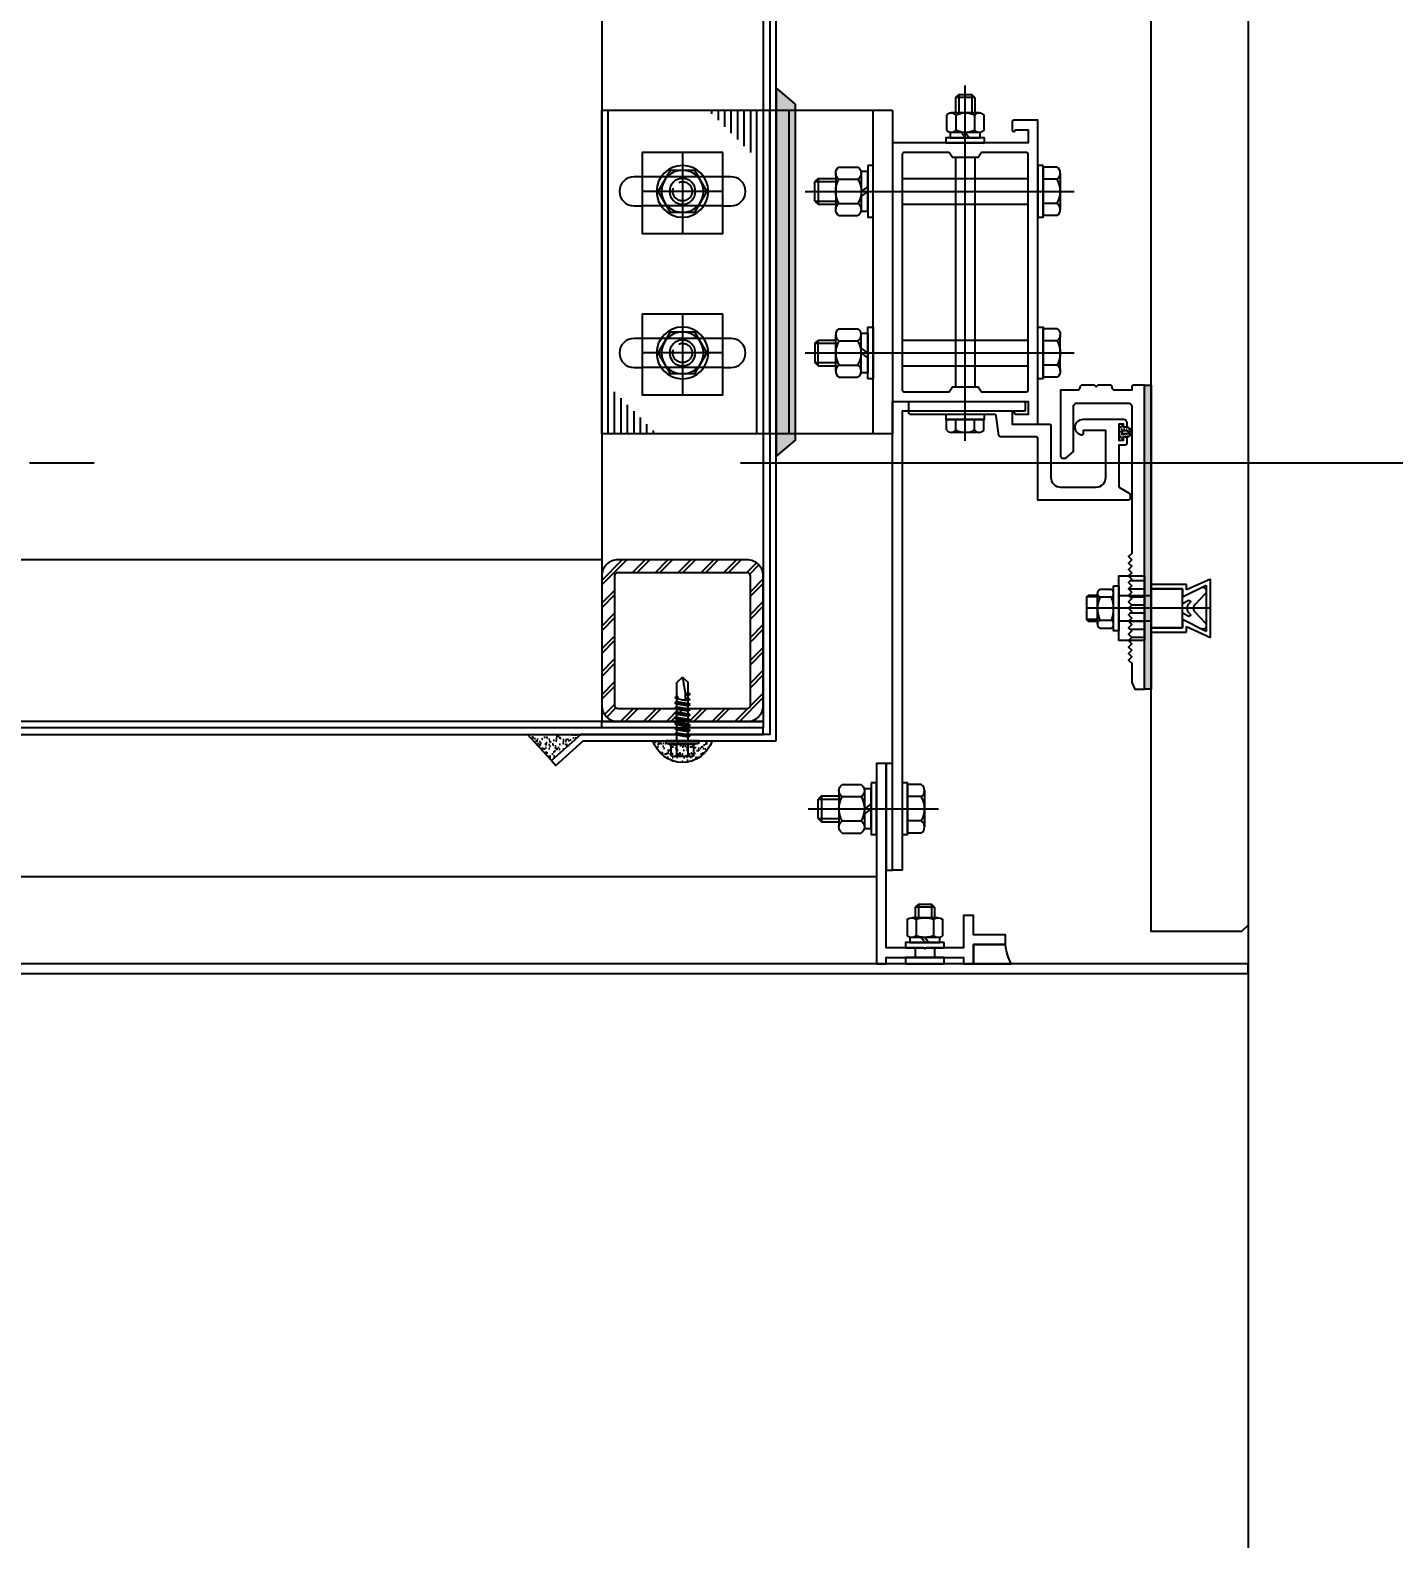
# Model space of a CAD drawing. Header units: millimetres. Extents: x 434053 to 1059003, y -2417481 to 936527.
# Drawn here: x 538930.3 to 539352.3, y -2234718.5 to -2234251.8 of the extents above; entities that cross this region are included whole.
import ezdxf

# ---------------------------------------------------------------- set-up
doc = ezdxf.new("R2010")
doc.units = ezdxf.units.MM
doc.header["$LTSCALE"] = 1000
doc.header["$MEASUREMENT"] = 0
for name, pattern in [('CENTER', [2, 1.25, -0.25, 0.25, -0.25]), ('DOTE', [2.42, 2, -0.2, 0.02, -0.2]), ('HIDDEN', [9.525, 6.35, -3.175]), ('HIDDEN2', [4.7625, 3.175, -1.5875])]:
    doc.linetypes.add(name, pattern=pattern)
doc.layers.get('Defpoints').update_dxf_attribs({"color": 6})
for name, color, linetype in [('ALUM', 1, 'Continuous'), ('DOTE', 16, 'DOTE'), ('ELASTOMER', 6, 'Continuous'), ('ELASTOMER-V', 241, 'Continuous'), ('ELASTROMER-V', 241, 'Continuous'), ('EXTRUSION', 4, 'Continuous'), ('EXTRUSION-V', 141, 'Continuous'), ('EXTRUSION1', 4, 'Continuous'), ('EXTRUSION2', 133, 'Continuous'), ('FASTENER', 191, 'Continuous'), ('GRANITE', 30, 'Continuous'), ('GRID', 8, 'CENTER'), ('PUB_DIM', 83, 'Continuous'), ('SILICONE', 8, 'Continuous'), ('STEEL', 3, 'Continuous'), ('STEEL-V', 71, 'Continuous')]:
    doc.layers.add(name, color=color, linetype=linetype)
doc.styles.add('_TCH_DIM_T3', font='SIMPLEX', dxfattribs={"width": 0.705882, "bigfont": 'GBCBIG'})
doc.dimstyles.new('_TCH_ARCH&&50', dxfattribs={"dimtxt": 127.5, "dimasz": 50, "dimexe": 125, "dimexo": 150, "dimgap": 61.25, "dimtad": 1, "dimdec": 0, "dimzin": 0, "dimdsep": 46, "dimtxsty": '_TCH_DIM_T3', "dimblk": 'ARCHTICK', "dimcen": 0.09, "dimclrt": 7, "dimazin": 2, "dimtfac": 1, "dimtdec": 0, "dimtix": 1, "dimtmove": 2, "dimatfit": 3, "dimfxl": 1, "dimtolj": 1, "dimtzin": 0, "dimarcsym": 0})

# ---------------------------------------------------------------- blocks, each defined once
blk = doc.blocks.new('M8.7')
at = {"color": 0, "linetype": 'ByBlock'}
for p, q in [((-4, 17), (-3, 18)), ((-4, 17), (-4, 11.6)), ((-4, 17), (4, 17)), ((3, 18), (-3, 18)), ((3, 18), (4, 17)), ((4, 17), (4, 11.6)), ((-1.53, 1.6), (0, 3.7)), ((0, 1.6), (1.53, 3.7))]:
    blk.add_line(p, q, dxfattribs=at)
at = {"color": 0, "linetype": 'HIDDEN'}
for p, q in [((-3, 18), (-3, 11.6)), ((3, 18), (3, 11.6))]:
    blk.add_line(p, q, dxfattribs=at)
at = {"color": 0, "linetype": 'ByBlock', "ltscale": 20}
for p, q in [((-7.51, 10.6), (-7.51, 4.7)), ((-5.63, 11.6), (5.63, 11.6)), ((-3.75, 10.6), (-3.75, 4.7)), ((3.75, 10.6), (3.75, 4.7)), ((7.51, 10.6), (7.51, 4.7)), ((-5.63, 3.7), (5.63, 3.7))]:
    blk.add_line(p, q, dxfattribs=at)
at = {"color": 0, "linetype": 'ByBlock'}
for points in [[(-8, 1.6), (8, 1.6), (8, 0), (-8, 0), (-8, 1.6)], [(-6.15, 3.7), (6.15, 3.7), (6.15, 1.6), (-6.15, 1.6), (-6.15, 3.7)]]:
    blk.add_lwpolyline(points, dxfattribs=at)
for centre, radius, start, end in [((-5.63, 9.34), 2.26, 33.8902, 146.1098), ((0, 4.06), 7.54, 60.1583, 119.8417), ((5.63, 9.34), 2.26, 33.8902, 146.1098), ((-5.63, 5.96), 2.26, 213.8902, 326.1098), ((0, 11.24), 7.54, 240.1583, 299.8417), ((5.63, 5.96), 2.26, 213.8902, 326.1098)]:
    blk.add_arc(centre, radius, start, end, dxfattribs=at)
blk = doc.blocks.new('M8.2')
at = {"color": 0, "linetype": 'ByBlock'}
for p, q in [((-5.63, 5.3), (5.63, 5.3)), ((-7.51, 4.3), (-7.51, 0)), ((-7.51, 0), (7.51, 0)), ((-3.75, 4.3), (-3.75, 0)), ((3.75, 4.3), (3.75, 0)), ((7.51, 4.3), (7.51, 0))]:
    blk.add_line(p, q, dxfattribs=at)
for centre, radius, start, end in [((-5.63, 3.04), 2.26, 33.8902, 146.1098), ((0, -2.24), 7.54, 60.1583, 119.8417), ((5.63, 3.04), 2.26, 33.8902, 146.1098)]:
    blk.add_arc(centre, radius, start, end, dxfattribs=at)
blk = doc.blocks.new('*U534')
at = {"layer": 'GRID', "ltscale": 0.5}
blk.add_line((0, 73.67), (0, -9.57), dxfattribs=at)
at = {"color": 0, "linetype": 'ByBlock'}
blk.add_blockref('M8.7', (0, 52.6), dxfattribs=at)
at = {"color": 0, "linetype": 'ByBlock', "xscale": -1, "rotation": 180}
blk.add_blockref('M8.2', (0, 0), dxfattribs=at)
blk = doc.blocks.new('M8.1')
at = {"color": 0, "linetype": 'ByBlock'}
blk.add_lwpolyline([(-3.75, 6.5), (-7.51, 0), (-3.75, -6.5), (3.75, -6.5), (7.51, 0), (3.75, 6.5)], close=True, dxfattribs=at)
for radius in [8, 6.5, 4]:
    blk.add_circle((0, 0), radius, dxfattribs=at)
at = {"color": 0, "linetype": 'HIDDEN'}
blk.add_arc((0, 0), 3, 68.0788, 18.9892, dxfattribs=at)
blk = doc.blocks.new('20221104-SCMJ01')
at = {"layer": 'SILICONE', "linetype": 'ByBlock'}
h = blk.add_hatch(dxfattribs=at)
h.set_pattern_fill('AR-SAND', color=256, angle=90, style=0)
h.set_pattern_definition([(127.5, (103256.9825, 60038.8348), (-1.92682377, -0.062993358), [0, -1.52, 0, -1.7, 0, -1.625]), (97.5, (103256.9825, 60038.8348), (-2.822146065, 1.769776705), [0, -0.82, 0, -1.37, 0, -0.525]), (57.5, (103256.9825, 60037.6048), (-0.005659054, 3.114141862), [0, -0.5, 0, -1.8, 0, -2.35]), (47.5, (103256.9825, 60037.6048), (-0.877675565, 3.006126605), [0, -0.25, 0, -1.18, 0, -1.35])])
h.paths.add_polyline_path([(30, 52), (36, 57), (36, -57), (30, -52)])
at = {"linetype": 'ByBlock'}
for p, q in [((0, 50), (0, -50)), ((0, 50), (90, 50)), ((6, -50), (6, 50)), ((32, -50), (32, 50)), ((90, -50), (90, 50)), ((0, -50), (90, -50))]:
    blk.add_line(p, q, dxfattribs=at)
at = {"linetype": 'HIDDEN'}
blk.add_line((38, -50), (38, 50), dxfattribs=at)
at = {"linetype": 'ByBlock'}
for points in [[(52.5, 37), (77.5, 37), (77.5, 12), (52.5, 12)], [(52.5, -13), (77.5, -13), (77.5, -38), (52.5, -38)]]:
    blk.add_lwpolyline(points, close=True, dxfattribs=at)
at = {"layer": 'EXTRUSION-V', "linetype": 'ByBlock'}
for p, q in [((42, -50), (42, 50)), ((44, 50), (44, 37)), ((46, 50), (46, 39)), ((48, 50), (48, 41)), ((50, 50), (50, 43)), ((52, 50), (52, 45)), ((54, 50), (54, 47)), ((56, 50), (56, 49)), ((88, -50), (88, 50)), ((86, -50), (86, -37)), ((82, -50), (82, -41)), ((84, -50), (84, -39)), ((78, -50), (78, -45)), ((80, -50), (80, -43)), ((74, -50), (74, -49)), ((76, -50), (76, -47))]:
    blk.add_line(p, q, dxfattribs=at)
at = {"layer": 'EXTRUSION-V', "linetype": 'HIDDEN'}
for p, q in [((52.5, 29.5), (77.5, 29.5)), ((52.5, 20.5), (77.5, 20.5)), ((52.5, -20.5), (77.5, -20.5)), ((52.5, -29.5), (77.5, -29.5))]:
    blk.add_line(p, q, dxfattribs=at)
at = {"layer": 'EXTRUSION-V', "linetype": 'ByBlock'}
for points in [[(52.5, 20.5), (50, 20.5, -1), (50, 29.5), (52.5, 29.5)], [(77.5, 29.5), (80, 29.5, -1), (80, 20.5), (77.5, 20.5)], [(52.5, -29.5), (50, -29.5, -1), (50, -20.5), (52.5, -20.5)], [(77.5, -20.5), (80, -20.5, -1), (80, -29.5), (77.5, -29.5)]]:
    blk.add_lwpolyline(points, format="xyb", dxfattribs=at)
at = {"layer": 'FASTENER'}
for p, q in [((-3, 29), (-42, 29)), ((-3, 21), (-42, 21)), ((-3, -21), (-42, -21)), ((-3, -29), (-42, -29))]:
    blk.add_line(p, q, dxfattribs=at)
for points in [[(-46.6, 33), (-45, 33), (-45, 17), (-46.6, 17)], [(-46.6, -33), (-45, -33), (-45, -17), (-46.6, -17)]]:
    blk.add_lwpolyline(points, close=True, dxfattribs=at)
at = {"layer": 'GRID'}
for p, q in [((65, 37), (65, 12)), ((52.5, 25), (77.5, 25)), ((65, -13), (65, -38)), ((52.5, -25), (77.5, -25))]:
    blk.add_line(p, q, dxfattribs=at)
at = {"layer": 'SILICONE'}
blk.add_lwpolyline([(30, 52), (36, 57), (36, -57), (30, -52)], close=True, dxfattribs=at)
at = {"layer": 'FASTENER', "rotation": 270}
blk.add_blockref('*U534', (-46.6, 25), dxfattribs=at)
at = {"layer": 'FASTENER'}
for p in [(65, 25), (65, -25)]:
    blk.add_blockref('M8.1', p, dxfattribs=at)
at = {"layer": 'FASTENER', "xscale": -1, "rotation": 270.0000000000825}
blk.add_blockref('*U534', (-46.6, -25), dxfattribs=at)
blk = doc.blocks.new('20221115-LC01')
at = {"linetype": 'ByBlock'}
for points in [[(-37, -44), (-37, -46.5, -0.414214), (-37.5, -47), (-45, -47), (-45, 47), (-37.5, 47, -0.414214), (-37, 46.5), (-37, 44, -1), (-38, 44), (-42, 44), (-42, 40), (0, 40), (0, -40), (-42, -40), (-42, -44), (-38, -44, -1)], [(-17.5, 37), (-3.5, 37, -0.414214), (-3, 36.5), (-3, -36.5, -0.414214), (-3.5, -37), (-17.5, -37), (-18.5, -35.5), (-26.5, -35.5), (-27.5, -37), (-41.5, -37, -0.414214), (-42, -36.5), (-42, 36.5, -0.414214), (-41.5, 37), (-27.5, 37), (-26.5, 35.5), (-18.5, 35.5)]]:
    blk.add_lwpolyline(points, format="xyb", close=True, dxfattribs=at)
blk = doc.blocks.new('GASKET20')
at = {"layer": 'ELASTOMER-V'}
h = blk.add_hatch(dxfattribs=at)
h.set_pattern_fill('DOTS', color=256, scale=12, style=0)
h.set_pattern_definition([(0, (5609.9072, 36516.8227), (0.375, 0.75), [0, -0.75])])
edge = h.paths.add_edge_path(flags=16)
edge.add_arc((-2.5, 0), 0.5, 90, 270)
edge.add_line((-2.5, -0.5), (-1.5, -0.5))
edge.add_arc((-1.5, 0), 0.5, 270, 450)
edge.add_line((-1.5, 0.5), (-2.5, 0.5))
edge = h.paths.add_edge_path()
edge.add_line((-1.5, -2.03), (-1.5, -1.5))
edge.add_line((-1.5, -1.5), (-2.5, -1.5))
edge.add_arc((-2.5, 0), 1.5, 90, 270, ccw=False)
edge.add_line((-2.5, 1.5), (-1.5, 1.5))
edge.add_line((-1.5, 1.5), (-1.5, 2.03))
edge.add_arc((-1.4, 2.03), 0.1, 60.2551, 180, ccw=False)
edge.add_line((-1.35, 2.12), (0, 1.21))
edge.add_line((0, 1.21), (0, -1.21))
edge.add_line((0, -1.21), (-1.35, -2.12))
edge.add_arc((-1.4, -2.03), 0.1, 180, 299.7449, ccw=False)
at = {"color": 0, "linetype": 'ByBlock'}
for points in [[(-1.5, -2.03), (-1.5, -1.5), (-2.5, -1.5, -1), (-2.5, 1.5), (-1.5, 1.5), (-1.5, 2.03, -0.575867), (-1.35, 2.12), (0, 1.21), (0, -1.21), (-1.35, -2.12, -0.575867)], [(-2.5, 0.5, 1), (-2.5, -0.5), (-1.5, -0.5, 1), (-1.5, 0.5)]]:
    blk.add_lwpolyline(points, format="xyb", close=True, dxfattribs=at)
blk = doc.blocks.new('*U526')
at = {"color": 0, "linetype": 'HIDDEN'}
blk.add_line((0, 6), (0, -6), dxfattribs=at)
at = {"color": 0, "linetype": 'ByBlock'}
for p, q in [((11.6, -4.9), (11.6, 4.64)), ((12.3, 3.41), (15.9, 3.41)), ((16.6, -4.9), (16.6, 4.64)), ((16.6, 3.5), (20, 3.5)), ((15.9, -3.67), (12.3, -3.67)), ((16.6, -3.5), (20, -3.5))]:
    blk.add_line(p, q, dxfattribs=at)
at = {"color": 0, "linetype": 'HIDDEN'}
for points in [[(0, -7.33), (-11, -7.33), (-11, -5.67), (-18.33, -9), (-18.33, 9), (-11, 5.67), (-11, 7.33), (0, 7.33)], [(0, -6), (-9.67, -6), (-9.67, 6), (0, 6)]]:
    blk.add_lwpolyline(points, dxfattribs=at)
blk.add_lwpolyline([(0, -7.33), (-11, -7.33), (-11, -5.67), (-18.33, -9), (-18.33, 9), (-11, 5.67), (-11, 7.33), (0, 7.33), (0, 6), (-9.67, 6), (-9.67, 3.51), (-17, 7.18), (-17, -7.18), (-9.67, -3.51), (-9.67, -6), (0, -6)], close=True, dxfattribs=at)
for points in [[(-15.41, -6.38, -0.801715), (-16.83, -4.62), (-13.7, -1.27, 0.39657), (-13.7, 1.27), (-16.83, 4.62, -0.801715), (-15.41, 6.38)], [(-9.67, -1.37), (-11.7, -2.38, -0.809451), (-12.13, -1.84), (-11.72, -1.35, 0.390144), (-11.72, 1.35), (-12.13, 1.84, -0.809451), (-11.7, 2.38), (-9.67, 1.37)]]:
    blk.add_lwpolyline(points, format="xyb", dxfattribs=at)
at = {"color": 0, "linetype": 'HIDDEN', "ltscale": 10}
blk.add_lwpolyline([(-9.67, 3.51), (-17, 7.18), (-17, -7.18), (-9.67, -3.51)], dxfattribs=at)
at = {"color": 0, "linetype": 'ByBlock'}
blk.add_lwpolyline([(11.6, 7), (10, 7), (10, -7), (11.6, -7)], close=True, dxfattribs=at)
blk.add_lwpolyline([(12.3, -3.67, -0.197721), (12.3, 3.41), (12.3, 3.41, -0.569416), (12.3, 5.87), (15.9, 5.87, -0.569416), (15.9, 3.41, -0.197721), (15.9, -3.67, -0.569416), (15.9, -6.13), (12.3, -6.13, -0.569416), (12.3, -3.67)], format="xyb", close=True, dxfattribs=at)
blk.add_lwpolyline([(16.6, 4), (19.5, 4), (20, 3.5), (20, -3.5), (19.5, -4), (16.6, -4)], dxfattribs=at)
at = {"layer": 'FASTENER', "color": 9, "linetype": 'HIDDEN2'}
blk.add_lwpolyline([(10, 4), (0, 4), (0, -4), (10, -4)], close=True, dxfattribs=at)
at = {"layer": 'GRID'}
blk.add_line((-18.33, 0), (20, 0), dxfattribs=at)
blk = doc.blocks.new('M6.2')
at = {"color": 0, "linetype": 'ByBlock'}
for p, q in [((-5.77, 3.2), (-5.77, 0)), ((-5.77, 0), (5.77, 0)), ((-4.33, 4), (4.33, 4)), ((-2.89, 3.2), (-2.89, 0)), ((2.89, 3.2), (2.89, 0)), ((5.77, 3.2), (5.77, 0))]:
    blk.add_line(p, q, dxfattribs=at)
for centre, radius, start, end in [((-4.33, 2.3), 1.7, 32.0046, 147.9954), ((0, -1.61), 5.61, 59.0209, 120.9791), ((4.33, 2.3), 1.7, 32.0046, 147.9954)]:
    blk.add_arc(centre, radius, start, end, dxfattribs=at)
blk = doc.blocks.new('M6.7')
at = {"color": 0, "linetype": 'ByBlock'}
for p, q in [((-3, 14), (-2, 15)), ((2, 15), (-2, 15)), ((2, 15), (3, 14)), ((-3, 14), (-3, 9.3)), ((-3, 14), (3, 14)), ((3, 14), (3, 9.3)), ((-5.77, 8.5), (-5.77, 4)), ((-4.33, 9.3), (4.33, 9.3)), ((-2.89, 8.5), (-2.89, 4)), ((2.89, 8.5), (2.89, 4)), ((5.77, 8.5), (5.77, 4)), ((-4.33, 3.2), (4.33, 3.2)), ((-1.16, 1.6), (0, 3.2)), ((0, 1.6), (1.16, 3.2))]:
    blk.add_line(p, q, dxfattribs=at)
at = {"color": 0, "linetype": 'HIDDEN'}
for p, q in [((-2, 15), (-2, 9.3)), ((2, 15), (2, 9.3))]:
    blk.add_line(p, q, dxfattribs=at)
at = {"color": 0, "linetype": 'ByBlock'}
for points in [[(-6, 1.6), (6, 1.6), (6, 0), (-6, 0), (-6, 1.6)], [(-4.65, 3.2), (4.65, 3.2), (4.65, 1.6), (-4.65, 1.6), (-4.65, 3.2)]]:
    blk.add_lwpolyline(points, dxfattribs=at)
for centre, radius, start, end in [((-4.33, 7.6), 1.7, 32.0046, 147.9954), ((0, 3.69), 5.61, 59.0209, 120.9791), ((4.33, 7.6), 1.7, 32.0046, 147.9954), ((-4.33, 4.9), 1.7, 212.0046, 327.9954), ((0, 8.81), 5.61, 239.0209, 300.9791), ((4.33, 4.9), 1.7, 212.0046, 327.9954)]:
    blk.add_arc(centre, radius, start, end, dxfattribs=at)
blk = doc.blocks.new('*U529')
at = {"layer": 'GRID'}
blk.add_line((0, -6.59), (0, 103.3), dxfattribs=at)
at = {"color": 0, "linetype": 'ByBlock'}
blk.add_blockref('M6.7', (0, 85.6), dxfattribs=at)
at = {"color": 0, "linetype": 'ByBlock', "xscale": -1, "rotation": 180}
blk.add_blockref('M6.2', (0, 0), dxfattribs=at)
blk = doc.blocks.new('*U561')
at = {"linetype": 'ByBlock', "lineweight": -2}
for p, q in [((2.33, 4.25), (-2.33, 4.25)), ((-4.4, 0.45), (-4.4, 0)), ((4.4, 0), (-4.4, 0)), ((-4.1, 0.75), (-3.1, 1)), ((4.1, 0.75), (-4.1, 0.75)), ((-3.1, 3.85), (-3.1, 1)), ((3.1, 1), (-3.1, 1)), ((-2.04, 0.75), (-1.55, 1)), ((-1.55, 3.85), (-1.55, 1)), ((-1.55, 0), (-1.55, -1.59)), ((1.55, 3.85), (1.55, 1)), ((2.15, 0.75), (1.55, 1)), ((1.55, 0), (1.55, -1.09)), ((3.1, 3.85), (3.1, 1)), ((4.1, 0.75), (3.1, 1)), ((4.4, 0.45), (4.4, 0)), ((-2.11, -1.9), (2.11, -1.4)), ((-2.11, -1.9), (-1.55, -1.59)), ((-2.11, -1.9), (-1.55, -2.21)), ((-2.11, -3.3), (2.11, -2.8)), ((-2.11, -3.3), (-1.55, -2.99)), ((-2.11, -3.3), (-1.55, -3.61)), ((-1.55, -1.59), (1.55, -1.09)), ((-1.55, -2.21), (1.55, -1.71)), ((-1.55, -2.21), (-1.55, -2.99)), ((-1.55, -2.99), (1.55, -2.49)), ((-1.55, -3.61), (1.55, -3.11)), ((-1.55, -3.61), (-1.55, -4.39)), ((-1.55, -4.39), (1.55, -3.89)), ((1.55, -0.31), (1.55, -1.09)), ((2.11, -1.4), (1.55, -1.09)), ((2.11, -1.4), (1.55, -1.71)), ((1.55, -1.71), (1.55, -2.49)), ((2.11, -2.8), (1.55, -2.49)), ((2.11, -2.8), (1.55, -3.11)), ((1.55, -3.11), (1.55, -3.89)), ((2.11, -4.2), (1.55, -3.89)), ((-2.11, -4.7), (2.11, -4.2)), ((-2.11, -4.7), (-1.55, -4.39)), ((-2.11, -4.7), (-1.55, -5.01)), ((-2.11, -6.1), (2.11, -5.6)), ((-2.11, -6.1), (-1.55, -5.79)), ((-2.11, -6.1), (-1.55, -6.41)), ((-2.11, -7.5), (2.11, -7)), ((-2.11, -7.5), (-1.55, -7.19)), ((-2.11, -7.5), (-1.55, -7.81)), ((-1.55, -5.01), (1.55, -4.51)), ((-1.55, -5.01), (-1.55, -5.79)), ((-1.55, -5.79), (1.55, -5.29)), ((-1.55, -6.41), (1.55, -5.91)), ((-1.55, -6.41), (-1.55, -7.19)), ((-1.55, -7.19), (1.55, -6.69)), ((-1.55, -7.81), (1.55, -7.31)), ((-1.55, -7.81), (-1.55, -8.59)), ((-1.55, -8.59), (1.55, -8.09)), ((2.11, -4.2), (1.55, -4.51)), ((1.55, -4.51), (1.55, -5.29)), ((2.11, -5.6), (1.55, -5.29)), ((2.11, -5.6), (1.55, -5.91)), ((1.55, -5.91), (1.55, -6.69)), ((2.11, -7), (1.55, -6.69)), ((2.11, -7), (1.55, -7.31)), ((1.55, -7.31), (1.55, -8.09)), ((2.11, -8.4), (1.55, -8.09)), ((-2.11, -8.9), (2.11, -8.4)), ((-2.11, -8.9), (-1.55, -8.59)), ((-2.11, -8.9), (-1.55, -9.21)), ((-2.11, -10.3), (2.11, -9.8)), ((-2.11, -10.3), (-1.55, -9.99)), ((-2.11, -10.3), (-1.55, -10.61)), ((-2.11, -11.7), (-1.55, -11.39)), ((-2.11, -11.7), (-1.14, -11.58)), ((-2.11, -11.7), (-1.55, -12.01)), ((-1.55, -9.21), (1.55, -8.71)), ((-1.55, -9.21), (-1.55, -9.99)), ((-1.55, -9.99), (1.55, -9.49)), ((-1.55, -10.61), (1.55, -10.11)), ((-1.55, -10.61), (-1.55, -11.39)), ((-1.55, -11.39), (-0.99, -11.29)), ((-1.55, -12.01), (-1.33, -11.97)), ((-1.55, -12.01), (-1.55, -15.8)), ((0.56, -11.04), (1.55, -10.89)), ((0.71, -11.35), (2.11, -11.2)), ((0.71, -11.63), (1.55, -11.51)), ((2.11, -8.4), (1.55, -8.71)), ((1.55, -8.71), (1.55, -9.49)), ((2.11, -9.8), (1.55, -9.49)), ((2.11, -9.8), (1.55, -10.11)), ((1.55, -10.11), (1.55, -10.89)), ((2.11, -11.2), (1.55, -10.89)), ((2.11, -11.2), (1.55, -11.51)), ((1.55, -11.51), (1.55, -12.29)), ((0, -17.2), (-1.55, -15.8)), ((0, -17.2), (1.55, -15.8)), ((0.71, -12.41), (1.55, -12.29)), ((0.71, -12.75), (2.11, -12.6)), ((0.71, -13.03), (1.55, -12.91)), ((2.11, -12.6), (1.55, -12.29)), ((2.11, -12.6), (1.55, -12.91)), ((1.55, -12.91), (1.55, -15.8))]:
    blk.add_line(p, q, dxfattribs=at)
blk.add_lwpolyline([(0, -17.2), (0.71, -13.03), (0.71, -11.3, 0.417657), (0.41, -11, 0.097062), (-0.99, -11.29), (-1.55, -12.4)], format="xyb", dxfattribs=at)
for centre, radius, start, end in [((-2.33, 3.3), 0.951, 35.4009, 144.5991), ((0, 1.05), 3.2, 61.0594, 118.9406), ((2.33, 3.3), 0.951, 35.4009, 144.5991), ((-4.1, 0.45), 0.3, 90, 180), ((4.1, 0.45), 0.3, 0, 90)]:
    blk.add_arc(centre, radius, start, end, dxfattribs=at)
blk = doc.blocks.new('*U524')
at = {"color": 0, "linetype": 'ByBlock'}
for p, q in [((-3, 12.53), (-2, 13.53)), ((-3, 12.53), (-3, 9.31)), ((-3, 12.53), (3, 12.53)), ((2, 13.53), (-2, 13.53)), ((2, 13.53), (3, 12.53)), ((3, 12.53), (3, 9.31)), ((-5.44, 8.84), (-5.44, 3.67)), ((-4.08, 9.31), (4.08, 9.31)), ((-2.72, 8.84), (-2.72, 3.67)), ((2.72, 8.84), (2.72, 3.67)), ((5.45, 8.84), (5.45, 3.67)), ((-4.08, 3.2), (4.08, 3.2)), ((-1.16, 1.6), (0, 3.2)), ((0, 1.6), (1.16, 3.2))]:
    blk.add_line(p, q, dxfattribs=at)
at = {"color": 0, "linetype": 'HIDDEN2'}
for p, q in [((-2, 13.53), (-2, 9.31)), ((2, 13.53), (2, 9.31)), ((-3, 0), (-3, -3)), ((3, 0), (3, -3))]:
    blk.add_line(p, q, dxfattribs=at)
at = {"color": 0, "linetype": 'ByBlock'}
for points in [[(-6, 1.6), (6, 1.6), (6, 0), (-6, 0), (-6, 1.6)], [(-4.65, 3.2), (4.65, 3.2), (4.65, 1.6), (-4.65, 1.6), (-4.65, 3.2)], [(-6, -3), (6, -3), (6, -5), (-6, -5), (-6, -3)]]:
    blk.add_lwpolyline(points, dxfattribs=at)
for centre, radius, start, end in [((-4.08, 7.1), 2.2, 51.8318, 128.1682), ((0, 1.2), 8.1, 70.3716, 109.6284), ((4.08, 7.1), 2.2, 51.8318, 128.1682), ((-4.08, 5.4), 2.2, 231.8318, 308.1682), ((0, 11.31), 8.1, 250.3716, 289.6284), ((4.08, 5.4), 2.2, 231.8318, 308.1682)]:
    blk.add_arc(centre, radius, start, end, dxfattribs=at)
blk = doc.blocks.new('*U531')
at = {"layer": 'GRID', "ltscale": 0.5}
blk.add_line((0, 30.67), (0, -9.57), dxfattribs=at)
at = {"color": 0, "linetype": 'ByBlock'}
blk.add_blockref('M8.7', (0, 9.6), dxfattribs=at)
at = {"color": 0, "linetype": 'ByBlock', "xscale": -1, "rotation": 180}
blk.add_blockref('M8.2', (0, 0), dxfattribs=at)
blk = doc.blocks.new('A$C56EA6F4E')
at = {"layer": 'ELASTOMER-V'}
h = blk.add_hatch(dxfattribs=at)
h.set_pattern_fill('DOTS', color=256, scale=12, angle=-90, style=0)
h.set_pattern_definition([(270, (-134.7782, 25338.89936), (0.75, -0.375), [0, -0.75])])
h.paths.add_polyline_path([(6998.46, 19373.29), (6998.46, 19279.29), (7000.46, 19279.29), (7000.46, 19373.29)])
at = {"layer": 'EXTRUSION-V'}
h = blk.add_hatch(dxfattribs=at)
h.set_pattern_fill('ANSI31', color=252, scale=20, angle=315, style=0)
h.set_pattern_definition([(0, (-3089.4789, 14435.3128), (7e-16, 2.5), [])])
h.paths.add_polyline_path([(7005.46, 19310.29), (7004.46, 19311.29), (7005.46, 19312.29), (7004.46, 19313.29), (7005.46, 19314.29), (7000.46, 19314.29), (7000.46, 19294.29), (7005.46, 19294.29), (7004.46, 19295.29), (7005.46, 19296.29), (7004.46, 19297.29), (7005.46, 19298.29), (7004.46, 19299.29), (7005.46, 19300.29), (7004.46, 19301.29), (7005.46, 19302.29), (7004.46, 19303.29), (7005.46, 19304.29), (7004.46, 19305.29), (7005.46, 19306.29), (7004.46, 19307.29), (7005.46, 19308.29), (7004.46, 19309.29)])
h = blk.add_hatch(dxfattribs=at)
h.set_pattern_fill('ANSI31', color=252, scale=20, angle=315, style=0)
h.set_pattern_definition([(0, (-3089.4789, 14435.3128), (7e-16, 2.5), [])])
h.paths.add_polyline_path([(7005.46, 19310.29), (7004.46, 19311.29), (7005.46, 19312.29), (7004.46, 19313.29), (7005.46, 19314.29), (7000.46, 19314.29), (7000.46, 19294.29), (7005.46, 19294.29), (7004.46, 19295.29), (7005.46, 19296.29), (7004.46, 19297.29), (7005.46, 19298.29), (7004.46, 19299.29), (7005.46, 19300.29), (7004.46, 19301.29), (7005.46, 19302.29), (7004.46, 19303.29), (7005.46, 19304.29), (7004.46, 19305.29), (7005.46, 19306.29), (7004.46, 19307.29), (7005.46, 19308.29), (7004.46, 19309.29)])
at = {"layer": 'SILICONE'}
h = blk.add_hatch(dxfattribs=at)
h.set_pattern_fill('AR-SAND', color=256, scale=1.142857, angle=360, style=0)
h.set_pattern_definition([(37.5, (-98714.5107, -5330.0359), (-0.07199241, 2.202084307), [0, -1.737142857, 0, -1.942857143, 0, -1.857142857]), (7.5, (-98714.5107, -5330.036), (2.02260195, 3.22530979), [0, -0.937142857, 0, -1.565714286, 0, -0.6]), (327.5, (-98715.9164, -5330.0359), (3.55901927, 0.00646749), [0, -0.57142857, 0, -2.057142857, 0, -2.685714286]), (317.5, (-98715.9164, -5330.036), (3.43557326, 1.00305779), [0, -0.285714286, 0, -1.34857143, 0, -1.542857143])])
edge = h.paths.add_edge_path()
edge.add_line((7152.61, 19263.29), (7134.32, 19263.29))
edge.add_arc((7143.46, 19266.21), 9.6, 197.7162, 342.2838)
at = {"layer": 'SILICONE', "linetype": 'ByBlock'}
h = blk.add_hatch(dxfattribs=at)
h.set_pattern_fill('AR-SAND', color=256, scale=1.142857, angle=270, style=0)
h.set_pattern_definition([(307.5, (101556.3486, 73895.1807), (2.202084302, 0.07199241), [0, -1.737142853, 0, -1.942857138, 0, -1.857142852]), (277.5, (101556.3486, 73895.1807), (3.22530978, -2.02260194), [0, -0.937142855, 0, -1.565714282, 0, -0.599999999]), (237.5, (101556.3486, 73896.5864), (0.00646749, -3.55901926), [0, -0.57142857, 0, -2.057142852, 0, -2.68571428]), (227.5, (101556.3486, 73896.5864), (1.00305779, -3.43557325), [0, -0.285714285, 0, -1.348571425, 0, -1.54285714])])
h.paths.add_polyline_path([(7174.96, 19265.29), (7184.01, 19257.17), (7191.37, 19265.29)])
at = {"layer": 'STEEL-V'}
h = blk.add_hatch(dxfattribs=at)
h.set_pattern_fill('Q119', color=256, scale=10, angle=225, style=0, pattern_type=2)
h.set_pattern_definition([(315, (1242.8256, 29776.2073), (3.535534, 3.535534), []), (315, (1242.1184, 29775.5), (3.535534, 3.535534), [])])
edge = h.paths.add_edge_path(flags=16)
edge.add_line((7164.46, 19314.29), (7164.46, 19274.29))
edge.add_arc((7163.46, 19274.29), 1, -90, 0, ccw=False)
edge.add_line((7163.46, 19273.29), (7123.46, 19273.29))
edge.add_arc((7123.46, 19274.29), 1, -180, -90, ccw=False)
edge.add_line((7122.46, 19274.29), (7122.46, 19314.29))
edge.add_arc((7123.46, 19314.29), 1, 90, 180, ccw=False)
edge.add_line((7123.46, 19315.29), (7163.46, 19315.29))
edge.add_arc((7163.46, 19314.29), 1, 0, 90, ccw=False)
edge = h.paths.add_edge_path()
edge.add_line((7168.46, 19314.29), (7168.46, 19274.29))
edge.add_arc((7163.46, 19274.29), 5, -90, 0, ccw=False)
edge.add_line((7163.46, 19269.29), (7123.46, 19269.29))
edge.add_arc((7123.46, 19274.29), 5, -180, -90, ccw=False)
edge.add_line((7118.46, 19274.29), (7118.46, 19314.29))
edge.add_arc((7123.46, 19314.29), 5, 90, 180, ccw=False)
edge.add_line((7123.46, 19319.29), (7163.46, 19319.29))
edge.add_arc((7163.46, 19314.29), 5, 0, 90, ccw=False)
at = {"layer": 'ALUM', "linetype": 'ByBlock'}
for points in [[(7114.46, 19263.29), (7114.46, 20265.27), (6618.45, 20265.27), (6618.45, 20267.27), (7116.46, 20267.27), (7116.46, 19265.29), (7174.96, 19265.29), (7184.01, 19257.17), (7182.67, 19255.68), (7174.2, 19263.29)], [(7651.47, 18225.1), (7651.47, 18245.27), (7614.46, 18245.27), (7614.46, 19265.29), (7118.45, 19265.29), (7118.45, 19267.29), (7616.46, 19267.29), (7616.46, 18247.27), (7653.47, 18247.27), (7653.47, 18225.1)], [(6968.46, 19194.27), (7523.46, 19194.27), (7523.46, 19191.27), (6968.46, 19191.27)]]:
    blk.add_lwpolyline(points, close=True, dxfattribs=at)
at = {"layer": 'ELASTOMER-V'}
blk.add_lwpolyline([(6998.46, 19373.29), (6998.46, 19279.29), (7000.46, 19279.29), (7000.46, 19373.29)], close=True, dxfattribs=at)
at = {"layer": 'ELASTROMER-V'}
for points in [[(7118.46, 19267.29), (7168.46, 19267.29), (7168.46, 19269.29), (7118.46, 19269.29)], [(7080.46, 19256.27), (7080.46, 19223.27), (7078.46, 19223.27), (7078.46, 19256.27)]]:
    blk.add_lwpolyline(points, close=True, dxfattribs=at)
at = {"layer": 'EXTRUSION-V'}
blk.add_line((7491.46, 19221.27), (7083.46, 19221.27), dxfattribs=at)
at = {"layer": 'EXTRUSION-V', "linetype": 'HIDDEN2'}
blk.add_lwpolyline([(7005.46, 19314.29), (7000.46, 19314.29), (7000.46, 19294.29), (7005.46, 19294.29)], dxfattribs=at)
blk.add_lwpolyline([(7005.46, 19314.29), (7000.46, 19314.29), (7000.46, 19294.29), (7005.46, 19294.29)], dxfattribs=at)
at = {"layer": 'EXTRUSION1'}
blk.add_lwpolyline([(7053.46, 19194.27), (7053.46, 19200.27), (7043.46, 19200.27), (7043.46, 19203.27), (7053.46, 19203.27), (7053.46, 19209.27), (7056.46, 19209.27), (7056.46, 19199.27), (7068.16, 19199.27, 1), (7068.76, 19199.27), (7080.46, 19199.27), (7080.46, 19256.27), (7083.46, 19256.27), (7083.46, 19194.27), (7080.46, 19194.27), (7080.46, 19196.27), (7056.46, 19196.27), (7056.46, 19194.27)], format="xyb", close=True, dxfattribs=at)
at = {"layer": 'EXTRUSION2'}
for points in [[(7004.46, 19372.79), (7004.46, 19371.79), (7009.96, 19371.79), (7010.46, 19372.29), (7010.46, 19372.79), (7010.96, 19373.29), (7014.96, 19373.29), (7015.46, 19372.79), (7015.96, 19373.29), (7019.96, 19373.29), (7020.46, 19372.79), (7020.46, 19372.29), (7020.96, 19371.79), (7026.46, 19371.79), (7026.46, 19351.29, -0.414214), (7025.96, 19350.79), (7024.8, 19350.79), (7022.46, 19352.79), (7022.46, 19366.79, 0.414214), (7021.46, 19367.79), (7021.46, 19367.79), (7005.46, 19367.79, 0.414214), (7004.46, 19366.79), (7004.46, 19321.29), (7005.46, 19320.29), (7004.46, 19319.29), (7005.46, 19318.29), (7004.46, 19317.29), (7005.46, 19316.29), (7004.46, 19315.29), (7005.46, 19314.29), (7004.46, 19313.29), (7005.46, 19312.29), (7004.46, 19311.29), (7005.46, 19310.29), (7004.46, 19309.29), (7005.46, 19308.29), (7004.46, 19307.29), (7005.46, 19306.29), (7004.46, 19305.29), (7005.46, 19304.29), (7004.46, 19303.29), (7005.46, 19302.29), (7004.46, 19301.29), (7005.46, 19300.29), (7004.46, 19299.29), (7005.46, 19298.29), (7004.46, 19297.29), (7005.46, 19296.29), (7004.46, 19295.29), (7005.46, 19294.29), (7004.46, 19293.29), (7005.46, 19292.29), (7004.46, 19291.29), (7005.46, 19290.29), (7004.46, 19289.29), (7005.46, 19288.29), (7004.46, 19287.29), (7004.46, 19281.29), (7003.46, 19279.29), (7000.46, 19279.29), (7000.46, 19373.29), (7003.96, 19373.29, -0.414214)], [(7029.46, 19360.79), (7029.46, 19344.79, -0.414214), (7026.46, 19341.79), (7015.46, 19341.79, -0.414214), (7012.46, 19344.79), (7012.46, 19359.29), (7019.46, 19359.29), (7019.46, 19358.35, 0.490314), (7020.09, 19357.87, 0.881018), (7019.46, 19362.79), (7006.96, 19362.79, 0.414214), (7005.96, 19361.79), (7005.96, 19360.79, 0.414214), (7006.46, 19360.29), (7006.81, 19360.29, 0.414214), (7006.96, 19360.44), (7006.96, 19361.29), (7008.46, 19361.29), (7008.46, 19356.29), (7006.96, 19356.29), (7006.96, 19357.14, 0.414214), (7006.81, 19357.29), (7006.46, 19357.29, 0.414214), (7005.96, 19356.79), (7005.96, 19355.29, 0.414214), (7006.46, 19354.79), (7008.46, 19354.79), (7008.46, 19342.08, -0.269143), (7008.21, 19341.64), (7005.22, 19339.93, 0.269143), (7004.96, 19339.5), (7004.96, 19338.29, 0.414214), (7005.46, 19337.79), (7033.46, 19337.79), (7033.46, 19356.79, -0.414214), (7033.96, 19357.29), (7045.03, 19357.29, 0.373238), (7045.53, 19357.72), (7046.4, 19363.86, -0.373238), (7046.9, 19364.29), (7055.66, 19364.29, -1), (7056.26, 19364.29), (7072.96, 19364.29, 0.414214), (7073.46, 19364.79), (7073.46, 19367.79, 0.414214), (7072.96, 19368.29), (7037.96, 19368.29, 0.414214), (7037.46, 19367.79), (7037.46, 19365.79, 0.414214), (7037.96, 19365.29), (7040.96, 19365.29, -0.414214), (7041.46, 19364.79), (7041.46, 19361.29), (7029.96, 19361.29, 0.414214)]]:
    blk.add_lwpolyline(points, format="xyb", close=True, dxfattribs=at)
for points in [[(7037.46, 19365.29), (7075.46, 19365.29), (7075.46, 19223.27), (7078.46, 19223.27), (7078.46, 19368.29), (7037.46, 19368.29)], [(7005.46, 19314.29), (7004.46, 19313.29), (7005.46, 19312.29), (7004.46, 19311.29), (7005.46, 19310.29), (7004.46, 19309.29), (7005.46, 19308.29), (7004.46, 19307.29), (7005.46, 19306.29), (7004.46, 19305.29), (7005.46, 19304.29), (7004.46, 19303.29), (7005.46, 19302.29), (7004.46, 19301.29), (7005.46, 19300.29), (7004.46, 19299.29), (7005.46, 19298.29), (7004.46, 19297.29), (7005.46, 19296.29), (7004.46, 19295.29), (7005.46, 19294.29), (7008.46, 19294.29), (7008.46, 19314.29)]]:
    blk.add_lwpolyline(points, close=True, dxfattribs=at)
at = {"layer": 'FASTENER'}
for p, q in [((7052.96, 19443.79), (7052.96, 19372.79)), ((7058.96, 19443.79), (7058.96, 19372.79))]:
    blk.add_line(p, q, dxfattribs=at)
for points in [[(7049.96, 19364.29), (7061.97, 19364.29), (7061.97, 19362.69), (7049.96, 19362.69)], [(7075.46, 19250.27), (7075.46, 19234.27), (7073.86, 19234.27), (7073.86, 19250.27)]]:
    blk.add_lwpolyline(points, close=True, dxfattribs=at)
at = {"layer": 'GRANITE'}
blk.add_lwpolyline([(6968.46, 19206.27), (6970.51, 19204.27), (6998.46, 19204.27), (6998.46, 20181.27), (6970.51, 20181.27), (6968.46, 20179.27)], close=True, dxfattribs=at)
at = {"layer": 'SILICONE'}
for points in [[(7152.61, 19263.29), (7134.32, 19263.29, 0.730333)], [(7043.46, 19200.27), (7053.46, 19200.27), (7053.46, 19194.27), (7041.73, 19194.27, 0.109104)]]:
    blk.add_lwpolyline(points, format="xyb", close=True, dxfattribs=at)
blk.add_lwpolyline([(7174.96, 19265.29), (7184.01, 19257.17), (7191.37, 19265.29)], close=True, dxfattribs=at)
at = {"layer": 'STEEL'}
for points in [[(7168.46, 19314.29), (7168.46, 19274.29, -0.414214), (7163.46, 19269.29), (7123.46, 19269.29, -0.414214), (7118.46, 19274.29), (7118.46, 19314.29, -0.414214), (7123.46, 19319.29), (7163.46, 19319.29, -0.414214)], [(7164.46, 19314.29), (7164.46, 19274.29, -0.414214), (7163.46, 19273.29), (7123.46, 19273.29, -0.414214), (7122.46, 19274.29), (7122.46, 19314.29, -0.414214), (7123.46, 19315.29), (7163.46, 19315.29, -0.414214)]]:
    blk.add_lwpolyline(points, format="xyb", close=True, dxfattribs=at)
at = {"layer": 'STEEL-V'}
for p, q in [((7168.46, 20269.27), (7168.46, 19269.29)), ((7168.46, 19319.29), (7743.46, 19319.29))]:
    blk.add_line(p, q, dxfattribs=at)
blk.add_lwpolyline([(7118.46, 20269.27), (7118.46, 19269.29), (7743.46, 19269.29)], dxfattribs=at)
at = {"layer": 'ELASTOMER', "extrusion": (0, 0, -1), "xscale": -1, "zscale": -1}
blk.add_blockref('GASKET20', (-7008.46, 19358.79), dxfattribs=at)
at = {"layer": 'EXTRUSION', "linetype": 'ByBlock', "extrusion": (0, 0, -1), "xscale": -1, "zscale": -1}
blk.add_blockref('20221115-LC01', (-7078.46, 19408.29), dxfattribs=at)
at = {"layer": 'EXTRUSION2', "extrusion": (0, 0, -1), "xscale": -1, "zscale": -1}
blk.add_blockref('20221104-SCMJ01', (-7078.46, 19408.29), dxfattribs=at)
at = {"layer": 'FASTENER', "extrusion": (0, 0, -1), "xscale": -1, "zscale": -1}
for name, p in [('*U529', (-7055.96, 19362.69)), ('*U526', (-6998.46, 19304.29)), ('*U524', (-7068.46, 19199.27))]:
    blk.add_blockref(name, p, dxfattribs=at)
at = {"layer": 'FASTENER', "extrusion": (0, 0, -1), "xscale": -1.142857142857143, "yscale": 1.142857142857143, "zscale": -1.142857142857143, "rotation": 179.9999549278844}
blk.add_blockref('*U561', (-7143.46, 19263.29), dxfattribs=at)
at = {"layer": 'FASTENER', "extrusion": (0, 0, -1), "xscale": -1, "zscale": -1, "rotation": 90}
blk.add_blockref('*U531', (-7073.86, 19242.27), dxfattribs=at)
blk = doc.blocks.new('_ArchTick')
at = {"color": 0, "linetype": 'ByBlock', "const_width": 0.4}
blk.add_lwpolyline([(-0.5, -0.5), (0.5, 0.5)], dxfattribs=at)
blk = doc.blocks.new('*D2282')
at = {"layer": 'Defpoints', "color": 0, "transparency": 16777216}
for p in [(538807.14, -2233474.4), (539307.14, -2233474.4), (539307.14, -2236382.9)]:
    blk.add_point(p, dxfattribs=at)
at = {"layer": 'PUB_DIM', "color": 0, "lineweight": -2, "transparency": 16777216}
for p, q in [((538807.14, -2233624.4), (538807.14, -2236507.9)), ((539307.14, -2233624.4), (539307.14, -2236507.9)), ((538807.14, -2236382.9), (539307.14, -2236382.9))]:
    blk.add_line(p, q, dxfattribs=at)
at = {"layer": 'PUB_DIM', "color": 0, "lineweight": -2, "transparency": 16777216, "xscale": 50, "yscale": 50, "zscale": 50, "rotation": 180}
blk.add_blockref('_ArchTick', (538807.14, -2236382.9), dxfattribs=at)
at = {"layer": 'PUB_DIM', "color": 0, "lineweight": -2, "transparency": 16777216, "xscale": 50, "yscale": 50, "zscale": 50}
blk.add_blockref('_ArchTick', (539307.14, -2236382.9), dxfattribs=at)
at = {"layer": 'PUB_DIM', "color": 7, "transparency": 16777216, "insert": (539057.14, -2236257.9), "char_height": 127.5, "attachment_point": 5, "style": '_TCH_DIM_T3'}
blk.add_mtext('\\A1;500', dxfattribs=at)
blk = doc.blocks.new('*D2283')
at = {"layer": 'Defpoints', "color": 0, "transparency": 16777216}
for p in [(539307.14, -2233474.4), (539807.14, -2233474.4), (539807.14, -2236382.9)]:
    blk.add_point(p, dxfattribs=at)
at = {"layer": 'PUB_DIM', "color": 0, "lineweight": -2, "transparency": 16777216}
for p, q in [((539307.14, -2233624.4), (539307.14, -2236507.9)), ((539807.14, -2233624.4), (539807.14, -2236507.9)), ((539307.14, -2236382.9), (539807.14, -2236382.9))]:
    blk.add_line(p, q, dxfattribs=at)
at = {"layer": 'PUB_DIM', "color": 0, "lineweight": -2, "transparency": 16777216, "xscale": 50, "yscale": 50, "zscale": 50, "rotation": 180}
blk.add_blockref('_ArchTick', (539307.14, -2236382.9), dxfattribs=at)
at = {"layer": 'PUB_DIM', "color": 0, "lineweight": -2, "transparency": 16777216, "xscale": 50, "yscale": 50, "zscale": 50}
blk.add_blockref('_ArchTick', (539807.14, -2236382.9), dxfattribs=at)
at = {"layer": 'PUB_DIM', "color": 7, "transparency": 16777216, "insert": (539557.14, -2236257.9), "char_height": 127.5, "attachment_point": 5, "style": '_TCH_DIM_T3'}
blk.add_mtext('\\A1;500', dxfattribs=at)

msp = doc.modelspace()

# ---------------------------------------------------------------- linework, layer by layer
at = {"layer": 'DOTE'}
msp.add_line((534310.07, -2234385.66), (540860.07, -2234385.66), dxfattribs=at)

# ---------------------------------------------------------------- block references
at = {"xscale": -1}
msp.add_blockref('A$C56EA6F4E', (546275.61, -2253734.93), dxfattribs=at)

# ---------------------------------------------------------------- dimensions: what is measured, and where the dimension line sits
at = {"layer": 'PUB_DIM'}
for p1, p2, picture, middle in [((538807.14, -2233474.4), (539307.14, -2233474.4), '*D2282', (539057.14, -2236257.9)), ((539307.14, -2233474.4), (539807.14, -2233474.4), '*D2283', (539557.14, -2236257.9))]:
    dim = msp.add_aligned_dim(p1=p1, p2=p2, distance=-2908.5, dimstyle='_TCH_ARCH&&50', dxfattribs=at)
    dim.commit()
    dim.dimension.update_dxf_attribs({"geometry": picture, "text_midpoint": middle})

doc.saveas('drawing.dxf')
